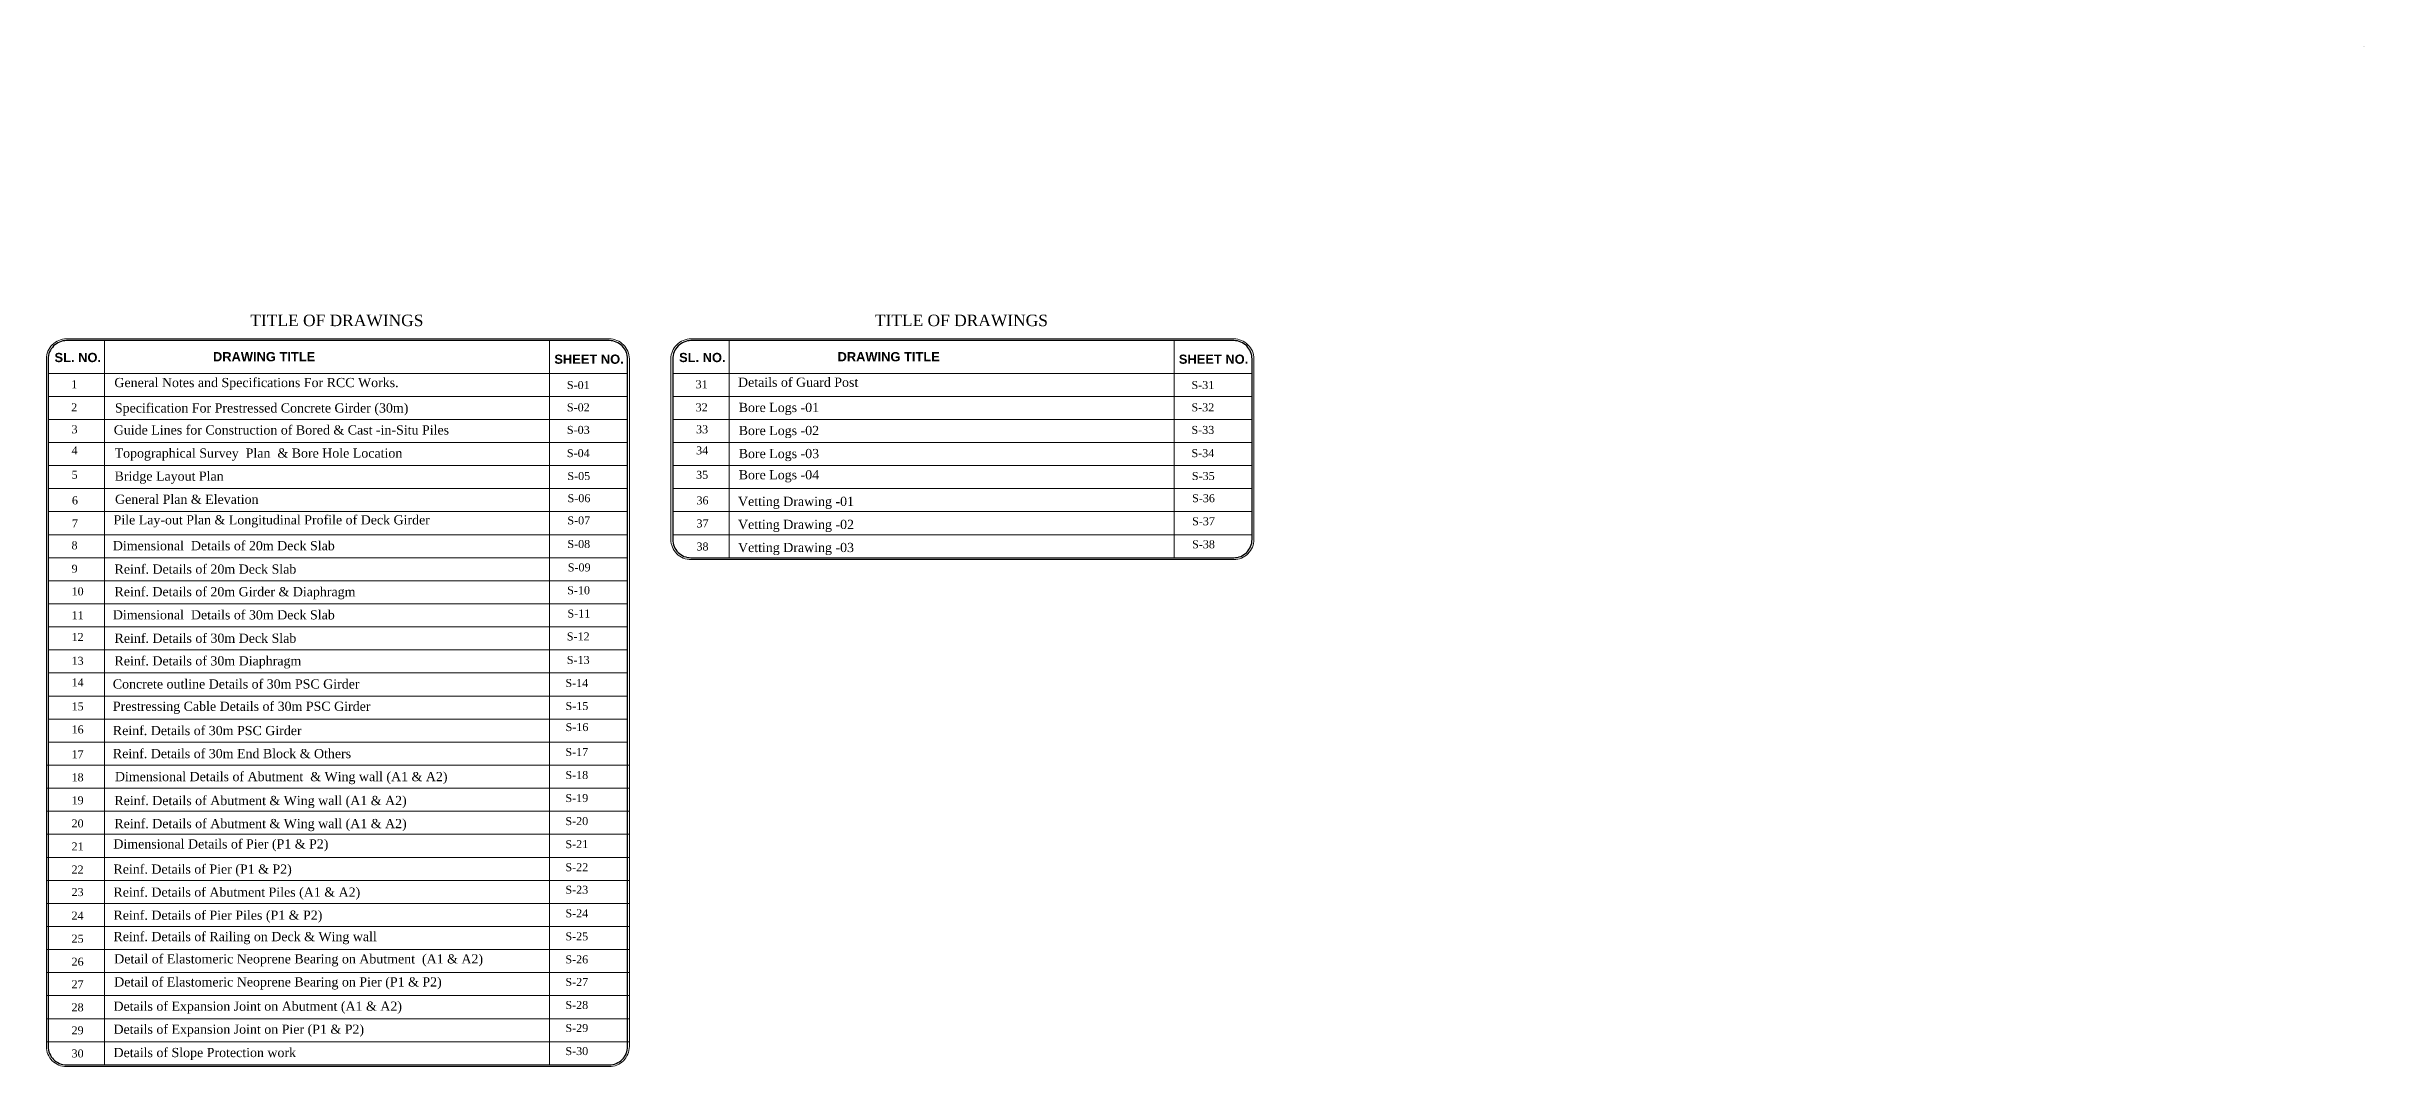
# Model space of a CAD drawing. Header units: metres. Extents: x -397010 to -375428, y 1061584 to 1107369.
# Drawn here: x -381766 to -375428, y 1061795 to 1064584 of the extents above; entities that cross this region are included whole.
import ezdxf
from ezdxf.enums import TextEntityAlignment as Align

# ---------------------------------------------------------------- set-up
doc = ezdxf.new("R2010")
doc.units = ezdxf.units.M
doc.header["$LTSCALE"] = 5
doc.header["$MEASUREMENT"] = 0
for name, color, linetype, lineweight in [('hatch', 253, 'Continuous', 5), ('Text', 7, 'Continuous', 15), ('Text-z', 4, 'Continuous', 20)]:
    doc.layers.add(name, color=color, linetype=linetype, lineweight=lineweight)
doc.styles.get("Standard").update_dxf_attribs({"font": 'arial.ttf'})
doc.styles.add('STYLE1', font='romantic.ttf', dxfattribs={"height": 85})

msp = doc.modelspace()

# ---------------------------------------------------------------- linework, layer by layer
at = {"layer": 'Text', "color": 7}
for p, q in [((-381606.7, 1063779.3), (-381606.7, 1061799.9)), ((-380390, 1063779.3), (-380390, 1061799.9)), ((-379899.5, 1063779.3), (-379899.5, 1063185.9)), ((-378682.8, 1063779.3), (-378682.8, 1063185.9))]:
    msp.add_line(p, q, dxfattribs=at)
at = {"layer": 'Text', "color": 7, "lineweight": 5}
for points in [[(-380171.9, 1062618.9), (-380171.9, 1063729.3, 0.414214), (-380226.9, 1063784.3), (-381710.5, 1063784.3, 0.414214), (-381765.5, 1063729.3), (-381765.5, 1062618.9)], [(-378464.7, 1063248.9), (-378464.7, 1063729.3, 0.414214), (-378519.7, 1063784.3), (-380003.4, 1063784.3, 0.414214), (-380058.4, 1063729.3), (-380058.4, 1063627.3)], [(-380058.4, 1063724.8), (-380058.4, 1063235.9, 0.414214), (-380003.4, 1063180.9), (-378519.7, 1063180.9, 0.414214), (-378464.7, 1063235.9), (-378464.7, 1063248.9)], [(-381765.5, 1062618.9), (-381765.5, 1061849.9, 0.414214), (-381710.5, 1061794.9), (-380226.9, 1061794.9, 0.414214), (-380171.9, 1061849.9), (-380171.9, 1062618.9)]]:
    msp.add_lwpolyline(points, format="xyb", dxfattribs=at)
at = {"layer": 'Text', "color": 7, "lineweight": 30}
for points in [[(-380176.9, 1062618.9), (-380176.9, 1063729.3, 0.414214), (-380226.9, 1063779.3), (-381710.5, 1063779.3, 0.414214), (-381760.5, 1063729.3), (-381760.5, 1062618.9)], [(-378469.7, 1063590.8), (-378469.7, 1063729.3, 0.414214), (-378519.7, 1063779.3), (-380003.4, 1063779.3, 0.414214), (-380053.4, 1063729.3), (-380053.4, 1063563.9)], [(-380053.4, 1063563.9), (-380053.4, 1063235.9, 0.414214), (-380003.4, 1063185.9), (-378519.7, 1063185.9, 0.414214), (-378469.7, 1063235.9), (-378469.7, 1063590.8)], [(-381760.5, 1062618.9), (-381760.5, 1061849.9, 0.414214), (-381710.5, 1061799.9), (-380226.9, 1061799.9, 0.414214), (-380176.9, 1061849.9), (-380176.9, 1062618.9)]]:
    msp.add_lwpolyline(points, format="xyb", dxfattribs=at)
at = {"layer": 'Text', "color": 7}
for points in [[(-381760.5, 1063689.9), (-380176.9, 1063689.9)], [(-380053.4, 1063689.9), (-378469.7, 1063689.9)], [(-381760.5, 1063626.9), (-380176.9, 1063626.9)], [(-380053.4, 1063626.9), (-378469.7, 1063626.9)], [(-381760.5, 1063563.9), (-380176.9, 1063563.9)], [(-380053.4, 1063563.9), (-378469.7, 1063563.9)], [(-381760.5, 1063500.9), (-380176.9, 1063500.9)], [(-380053.4, 1063500.9), (-378469.7, 1063500.9)], [(-381760.5, 1063437.9), (-380176.9, 1063437.9)], [(-380053.4, 1063437.9), (-378469.7, 1063437.9)], [(-381760.5, 1063374.9), (-380176.9, 1063374.9)], [(-380053.4, 1063374.9), (-378469.7, 1063374.9)], [(-381760.5, 1063311.9), (-380176.9, 1063311.9)], [(-380053.4, 1063311.9), (-378469.7, 1063311.9)], [(-381760.5, 1063248.9), (-380176.9, 1063248.9)], [(-380053.4, 1063248.9), (-378469.7, 1063248.9)], [(-381760.5, 1063185.9), (-380176.9, 1063185.9)], [(-381760.5, 1063122.9), (-380176.9, 1063122.9)], [(-381760.5, 1063059.9), (-380176.9, 1063059.9)], [(-381760.5, 1062996.9), (-380176.9, 1062996.9)], [(-381760.5, 1062933.9), (-380176.9, 1062933.9)], [(-381760.5, 1062870.9), (-380176.9, 1062870.9)], [(-381760.5, 1062807.9), (-380176.9, 1062807.9)], [(-381760.5, 1062744.9), (-380176.9, 1062744.9)], [(-381760.5, 1062681.9), (-380176.9, 1062681.9)], [(-381765.5, 1062618.9), (-380171.9, 1062618.9)], [(-381765.5, 1062555.9), (-380171.9, 1062555.9)], [(-381765.5, 1062492.9), (-380171.9, 1062492.9)], [(-381765.5, 1062429.9), (-380171.9, 1062429.9)], [(-381765.5, 1062366.9), (-380171.9, 1062366.9)], [(-381765.5, 1062303.9), (-380171.9, 1062303.9)], [(-381765.5, 1062303.9), (-380171.9, 1062303.9)], [(-381765.5, 1062240.9), (-380171.9, 1062240.9)], [(-381765.5, 1062177.9), (-380171.9, 1062177.9)], [(-381765.5, 1062114.9), (-380171.9, 1062114.9)], [(-381765.5, 1062051.9), (-380171.9, 1062051.9)], [(-381765.5, 1061988.9), (-380171.9, 1061988.9)], [(-381765.5, 1061925.9), (-380171.9, 1061925.9)], [(-381765.5, 1061862.9), (-380171.9, 1061862.9)]]:
    msp.add_lwpolyline(points, dxfattribs=at)

# ---------------------------------------------------------------- texts
at = {"layer": 'hatch', "linetype": 'Continuous', "lineweight": 20, "ltscale": 250, "insert": (-375431.7, 1064583.6), "char_height": 0.35, "attachment_point": 1}
msp.add_mtext_dynamic_manual_height_columns('dsfsdfdsfsfsdfsf', width=5234.84, gutter_width=1.75, heights=[0], dxfattribs=at)
at = {"layer": 'Text', "color": 7, "style": 'STYLE1'}
for p in [(-380971.4, 1063818.9), (-379264.2, 1063818.9)]:
    msp.add_text('TITLE OF DRAWINGS', height=31.5, dxfattribs=at).set_placement(p, align=Align.CENTER)
for s, height, p in [('1', 21.9, (-381697.8, 1063649.1)), ('S-01', 21.87, (-380342.6, 1063647)), ('31', 21.87, (-379990.7, 1063649.1)), ('S-31', 21.87, (-378635.4, 1063647)), ('2', 21.9, (-381697.8, 1063586)), ('S-02', 21.87, (-380342.6, 1063586)), ('32', 21.87, (-379990.7, 1063586)), ('S-32', 21.87, (-378635.4, 1063586)), ('3', 21.9, (-381696.8, 1063526)), ('S-03', 21.87, (-380342.6, 1063524.4)), ('33', 21.87, (-379989.6, 1063526)), ('S-33', 21.87, (-378635.4, 1063524.4)), ('4', 21.9, (-381696.6, 1063468.3)), ('S-04', 21.87, (-380342.6, 1063460.9)), ('34', 21.87, (-379989.5, 1063468.3)), ('S-34', 21.87, (-378635.4, 1063460.9)), ('5', 21.9, (-381696.6, 1063401.6)), ('S-05', 21.87, (-380341.4, 1063398.3)), ('35', 21.87, (-379989.5, 1063401.6)), ('S-35', 21.87, (-378634.2, 1063398.3)), ('6', 21.9, (-381695.7, 1063331.7)), ('S-06', 21.87, (-380340.8, 1063337.7)), ('36', 21.87, (-379988.5, 1063331.7)), ('S-36', 21.87, (-378633.6, 1063337.7)), ('7', 21.9, (-381695.7, 1063268.7)), ('S-07', 21.87, (-380341.4, 1063277)), ('37', 21.87, (-379988.5, 1063268.7)), ('S-37', 21.87, (-378633.6, 1063274.7)), ('8', 21.9, (-381696.8, 1063208.9)), ('S-08', 21.87, (-380341.4, 1063212.5)), ('38', 21.87, (-379988.5, 1063205.7)), ('S-38', 21.87, (-378633.6, 1063211.7)), ('9', 21.9, (-381696.7, 1063144.9)), ('S-09', 21.87, (-380340.3, 1063148.5)), ('10', 21.87, (-381696.6, 1063083.1)), ('S-10', 21.87, (-380341.9, 1063086)), ('11', 21.87, (-381696.6, 1063017.8)), ('S-11', 21.87, (-380341.2, 1063022.4)), ('12', 21.87, (-381696.6, 1062958.3)), ('S-12', 21.87, (-380342.8, 1062959.8)), ('13', 21.87, (-381696.6, 1062893.3)), ('S-13', 21.87, (-380342.8, 1062895.6)), ('14', 21.87, (-381696.6, 1062834.2)), ('S-14', 21.87, (-380346.8, 1062832.7)), ('15', 21.87, (-381696.7, 1062768.7)), ('S-15', 21.87, (-380346.3, 1062769.7)), ('16', 21.87, (-381696.7, 1062705.7)), ('S-16', 21.87, (-380346.2, 1062712.1)), ('17', 21.87, (-381696.7, 1062637.8)), ('S-17', 21.87, (-380346.8, 1062644.1)), ('18', 21.87, (-381696.7, 1062574.8)), ('S-18', 21.87, (-380346.8, 1062581.1)), ('19', 21.87, (-381696.7, 1062511.8)), ('S-19', 21.87, (-380346.8, 1062518.1)), ('20', 21.87, (-381696.7, 1062448.8)), ('S-20', 21.87, (-380346.8, 1062455.1)), ('21', 21.87, (-381696.7, 1062385.8)), ('S-21', 21.87, (-380346.8, 1062392.1)), ('22', 21.87, (-381696.7, 1062322.8)), ('S-22', 21.87, (-380346.8, 1062329.1)), ('23', 21.87, (-381696.7, 1062261.1)), ('S-23', 21.87, (-380346.8, 1062267.5)), ('24', 21.87, (-381696.7, 1062196.8)), ('S-24', 21.87, (-380346.8, 1062203.1)), ('25', 21.87, (-381696.7, 1062133.8)), ('S-25', 21.87, (-380346.8, 1062140.1)), ('26', 21.87, (-381696.7, 1062070.8)), ('S-26', 21.87, (-380346.8, 1062077.1)), ('27', 21.87, (-381696.7, 1062009.1)), ('S-27', 21.87, (-380346.8, 1062015.5)), ('28', 21.87, (-381696.7, 1061946.1)), ('S-28', 21.87, (-380346.8, 1061952.5)), ('29', 21.87, (-381696.7, 1061883.1)), ('S-29', 21.87, (-380346.8, 1061889.5)), ('30', 21.87, (-381696.7, 1061820.1)), ('S-30', 21.87, (-380346.8, 1061826.5))]:
    msp.add_text(s, height=height, dxfattribs=at).set_placement(p)
at = {"layer": 'Text', "color": 7, "char_height": 25.2, "attachment_point": 1, "style": 'STYLE1'}
for s, insert, width in [('{\\fArial|b1|i0|c0|p34;SL. NO.}', (-381743.2, 1063745.8), 208.139), ('{\\fArial|b1|i0|c0|p34;DRAWING TITLE}', (-381310.1, 1063748), 381.245), ('{\\fArial|b1|i0|c0|p34;SHEET NO.}', (-380377, 1063741.2), 208.139), ('{\\fArial|b1|i0|c0|p34;SL. NO.}', (-380036, 1063745.8), 208.139), ('{\\fArial|b1|i0|c0|p34;DRAWING TITLE}', (-379602.9, 1063748), 381.245), ('{\\fArial|b1|i0|c0|p34;SHEET NO.}', (-378669.8, 1063741.2), 208.139)]:
    msp.add_mtext(s, dxfattribs=dict(at, insert=insert, width=width))
at = {"layer": 'Text-z', "color": 7, "style": 'STYLE1'}
for s, p in [('Details of Guard Post', (-379874.9, 1063653)), ('Bore Logs -01', (-379873, 1063584.1)), ('Guide Lines for Construction of Bored & Cast -in-Situ Piles', (-381581.3, 1063522.6)), ('Bore Logs -02', (-379873, 1063521.1)), ('Topographical Survey  Plan  & Bore Hole Location ', (-381579, 1063459.4)), ('Bore Logs -03', (-379873, 1063458.1)), ('Bridge Layout Plan', (-381579, 1063396.4)), ('Bore Logs -04', (-379873, 1063400.1)), ('General Plan & Elevation', (-381577.7, 1063333.1)), ('Vetting Drawing -01', (-379874.9, 1063327.4)), ('Pile Lay-out Plan & Longitudinal Profile of Deck Girder ', (-381581.8, 1063276.9)), ('Vetting Drawing -02', (-379874.9, 1063264.4)), ('Dimensional  Details of 20m Deck Slab ', (-381583.9, 1063206.3)), ('Vetting Drawing -03', (-379874.9, 1063201.4)), ('Dimensional  Details of 30m Deck Slab ', (-381583.9, 1063017.3)), ('Concrete outline Details of 30m PSC Girder', (-381583.9, 1062828.3)), ('Prestressing Cable Details of 30m PSC Girder', (-381583.7, 1062767.3)), ('Reinf. Details of 30m PSC Girder', (-381583.7, 1062701)), ('Reinf. Details of 30m End Block & Others', (-381583.7, 1062638)), ('Reinf. Details of Pier (P1 & P2)', (-381582, 1062322.3)), ('Reinf. Details of Abutment Piles (A1 & A2)', (-381582, 1062259.3)), ('Reinf. Details of Pier Piles (P1 & P2)', (-381582, 1062196.3)), ('Reinf. Details of Railing on Deck & Wing wall', (-381582, 1062137.8)), ('Details of Expansion Joint on Abutment (A1 & A2)', (-381582.1, 1061947.6)), ('Details of Expansion Joint on Pier (P1 & P2)', (-381582.1, 1061884.6)), ('Details of Slope Protection work', (-381582, 1061820.9))]:
    msp.add_text(s, height=25.2, dxfattribs=at).set_placement(p)
at = {"layer": 'Text-z', "color": 7, "char_height": 25.2, "style": 'STYLE1'}
for s, insert, width, attachment_point in [('General Notes and Specifications For RCC Works.', (-381579.6, 1063677.4), 1361.949, 1), ('Reinf. Details of 20m Deck Slab ', (-381579.1, 1063167.5), 759.208, 1), ('Reinf. Details of 20m Girder & Diaphragm ', (-381579.2, 1063105.7), 861.022, 1), ('Reinf. Details of 30m Deck Slab ', (-381579.1, 1062978.5), 759.208, 1), ('Reinf. Details of 30m Diaphragm ', (-381579.2, 1062916.7), 861.022, 1), ('\\pt896.0112;{\\fTimes New Roman|b0|i0|c0|p18;Dimensional Details of Abutment  & Wing wall (A1 & A2) }', (-381578.1, 1062600.3), 922.965, 1), ('\\pt896.0112;{\\fTimes New Roman|b0|i0|c0|p18; Reinf. Details of Abutment & Wing wall (A1 & A2) }', (-381589.2, 1062534.9), 844.535, 1), ('\\pt896.0112;{\\fTimes New Roman|b0|i0|c0|p18; Reinf. Details of Abutment & Wing wall (A1 & A2) }', (-381589.2, 1062471.9), 811.503, 1), ('Dimensional Details of Pier (P1 & P2)', (-381582.4, 1062416.3), 2298.415, 1), ('\\pt630;Detail of Elastomeric Neoprene Bearing on Abutment  (A1 & A2)', (-381580.1, 1062068.6), 1060.345, 7), ('Detail of Elastomeric Neoprene Bearing on Pier (P1 & P2)', (-381580.1, 1062005.6), 1060.345, 7)]:
    msp.add_mtext(s, dxfattribs=dict(at, insert=insert, width=width, attachment_point=attachment_point))
at = {"layer": 'Text-z', "color": 7, "insert": (-381578.2, 1063607.9), "char_height": 25.2, "attachment_point": 1, "style": 'STYLE1'}
msp.add_mtext_dynamic_manual_height_columns('Specification For Prestressed Concrete Girder (30m) ', width=990.483, gutter_width=13.8, heights=[0], dxfattribs=at)

doc.saveas('drawing.dxf')
